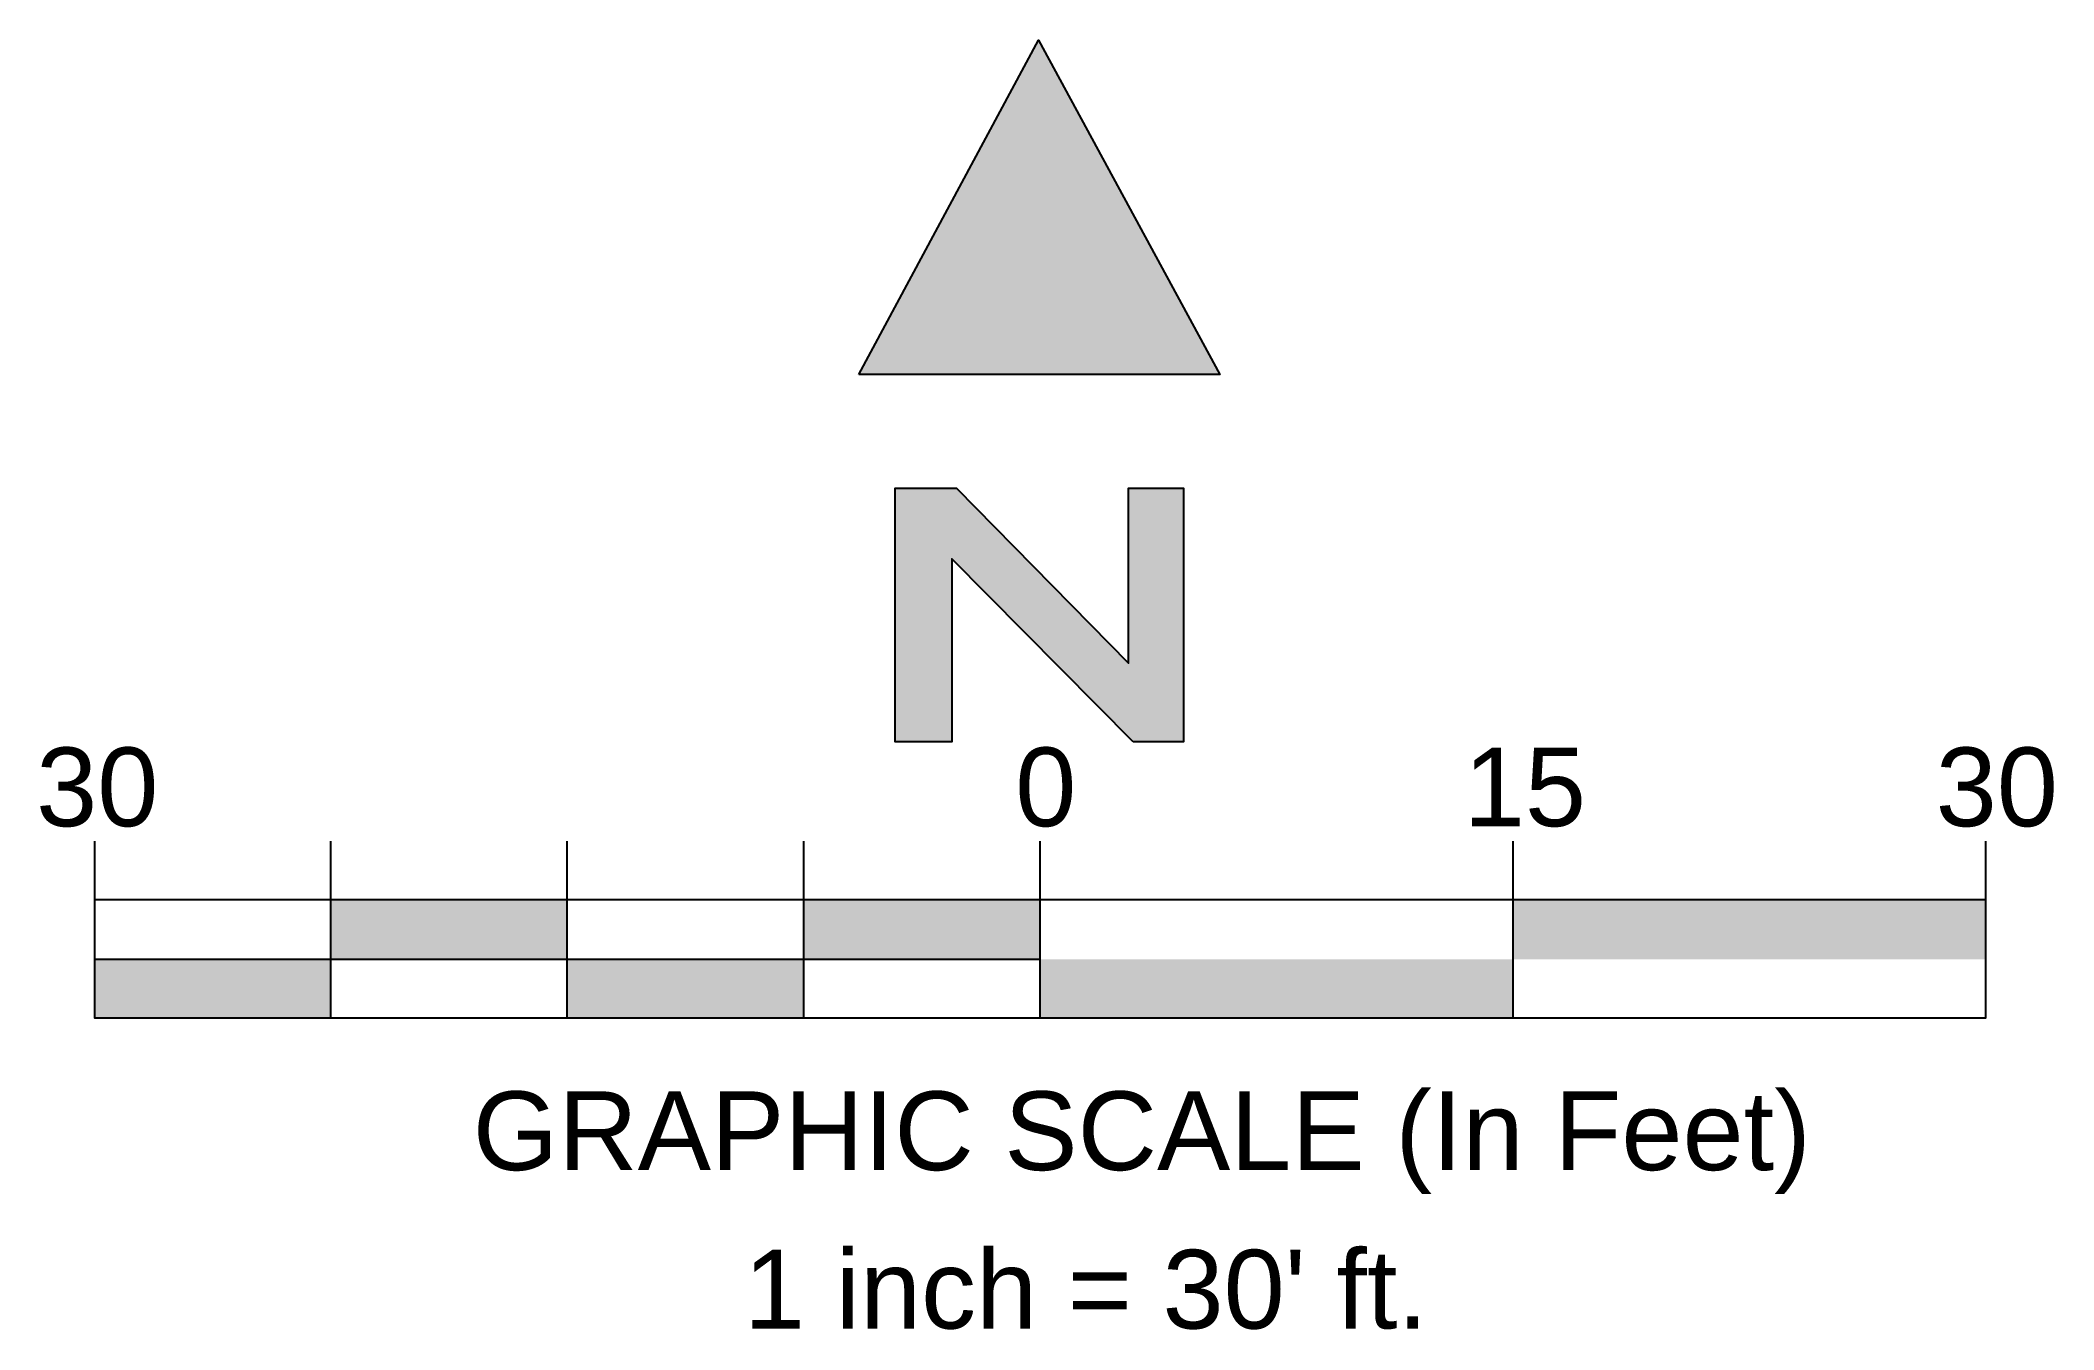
# Model space of a CAD drawing. Header units: feet. Extents: x 20.72 to 22.85, y 10.65 to 12.01.
import ezdxf

# ---------------------------------------------------------------- set-up
doc = ezdxf.new("R2010")
doc.units = ezdxf.units.FT
doc.header["$MEASUREMENT"] = 0
doc.layers.add('PDF5_Text', color=7, linetype='Continuous')
doc.styles.add('PDF Arial', font='arial.ttf')

msp = doc.modelspace()

# ---------------------------------------------------------------- linework, layer by layer
at = {"layer": 'PDF5_Text'}
for points in [[(21.5896, 11.6592), (21.7796, 12.0125), (21.9713, 11.6592)], [(21.8796, 11.2709), (21.6879, 11.4642), (21.6879, 11.2709), (21.6279, 11.2709), (21.6279, 11.5392), (21.6929, 11.5392), (21.8746, 11.3542), (21.8746, 11.5392), (21.9329, 11.5392), (21.9329, 11.2709)]]:
    msp.add_lwpolyline(points, close=True, dxfattribs=at)
for points in [[(20.7813, 11.1659), (20.7813, 10.9792), (22.7813, 10.9792), (22.7813, 11.1659)], [(21.0313, 10.9792), (21.0313, 11.1659)], [(21.2813, 10.9792), (21.2813, 11.1659)], [(21.5313, 10.9792), (21.5313, 11.1659)], [(21.7813, 10.9792), (21.7813, 11.1659)], [(22.2813, 10.9792), (22.2813, 11.1659)], [(20.7813, 11.1042), (22.7813, 11.1042)], [(21.7813, 11.0409), (20.7813, 11.0409)]]:
    msp.add_lwpolyline(points, dxfattribs=at)
for points in [[(21.7796, 11.6592), (21.6929, 11.8525), (21.7796, 12.0125)], [(21.7796, 11.6592), (21.7796, 12.0125), (21.8746, 11.6592)], [(21.8746, 11.6592), (21.7796, 12.0125), (21.8746, 11.8392)], [(21.6879, 11.6592), (21.6279, 11.7309), (21.6879, 11.8409)], [(21.6929, 11.6592), (21.6879, 11.8409), (21.6929, 11.8525)], [(21.6879, 11.6592), (21.6879, 11.8409), (21.6929, 11.6592)], [(21.6929, 11.6592), (21.6929, 11.8525), (21.7796, 11.6592)], [(21.8746, 11.6592), (21.8746, 11.8392), (21.8796, 11.6592)], [(21.8796, 11.6592), (21.8746, 11.8392), (21.8796, 11.8292)], [(21.8796, 11.6592), (21.8796, 11.8292), (21.9329, 11.6592)], [(21.9329, 11.6592), (21.8796, 11.8292), (21.9329, 11.7309)], [(21.6279, 11.6592), (21.5896, 11.6592), (21.6279, 11.7309)], [(21.6279, 11.6592), (21.6279, 11.7309), (21.6879, 11.6592)], [(21.9329, 11.6592), (21.9329, 11.7309), (21.9713, 11.6592)], [(21.6279, 11.2709), (21.6279, 11.5392), (21.6879, 11.2709)], [(21.6879, 11.2709), (21.6279, 11.5392), (21.6879, 11.5392)], [(21.6879, 11.4642), (21.6879, 11.5392), (21.6929, 11.4592)], [(21.6929, 11.4592), (21.6879, 11.5392), (21.6929, 11.5392)], [(21.6929, 11.4592), (21.6929, 11.5392), (21.7796, 11.3709)], [(21.7796, 11.3709), (21.6929, 11.5392), (21.7796, 11.4509)], [(21.8746, 11.2759), (21.8746, 11.5392), (21.8796, 11.2709)], [(21.8796, 11.2709), (21.8746, 11.5392), (21.8796, 11.5392)], [(21.8796, 11.2709), (21.8796, 11.5392), (21.9329, 11.2709)], [(21.9329, 11.2709), (21.8796, 11.5392), (21.9329, 11.5392)], [(21.7796, 11.3709), (21.7796, 11.4509), (21.8746, 11.2759)], [(21.8746, 11.2759), (21.7796, 11.4509), (21.8746, 11.3542)], [(21.0313, 11.0409), (21.2813, 11.0409), (21.0313, 11.1042), (21.2813, 11.1042)], [(21.5313, 11.0409), (21.7813, 11.0409), (21.5313, 11.1042), (21.7813, 11.1042)], [(22.2813, 11.0409), (22.7813, 11.0409), (22.2813, 11.1042), (22.7813, 11.1042)], [(20.7813, 10.9792), (21.0313, 10.9792), (20.7813, 11.0409), (21.0313, 11.0409)], [(21.2813, 10.9792), (21.5313, 10.9792), (21.2813, 11.0409), (21.5313, 11.0409)], [(21.7813, 10.9792), (22.2813, 10.9792), (21.7813, 11.0409), (22.2813, 11.0409)]]:
    msp.add_solid(points, dxfattribs=at)

# ---------------------------------------------------------------- texts
at = {"layer": 'PDF5_Text', "attachment_point": 7, "style": 'PDF Arial'}
for s, insert, char_height in [('30', (20.7196, 11.1805), 0.08323), ('0', (21.7549, 11.1805), 0.0832), ('15', (22.2292, 11.1805), 0.08323), ('30', (22.7282, 11.1805), 0.08323), ('GRAPHIC SCALE (In Feet)', (21.1813, 10.7931), 0.083233), ("1 inch = 30' ft.", (21.4679, 10.6495), 0.083233)]:
    msp.add_mtext(s, dxfattribs=dict(at, insert=insert, char_height=char_height))

doc.saveas('drawing.dxf')
